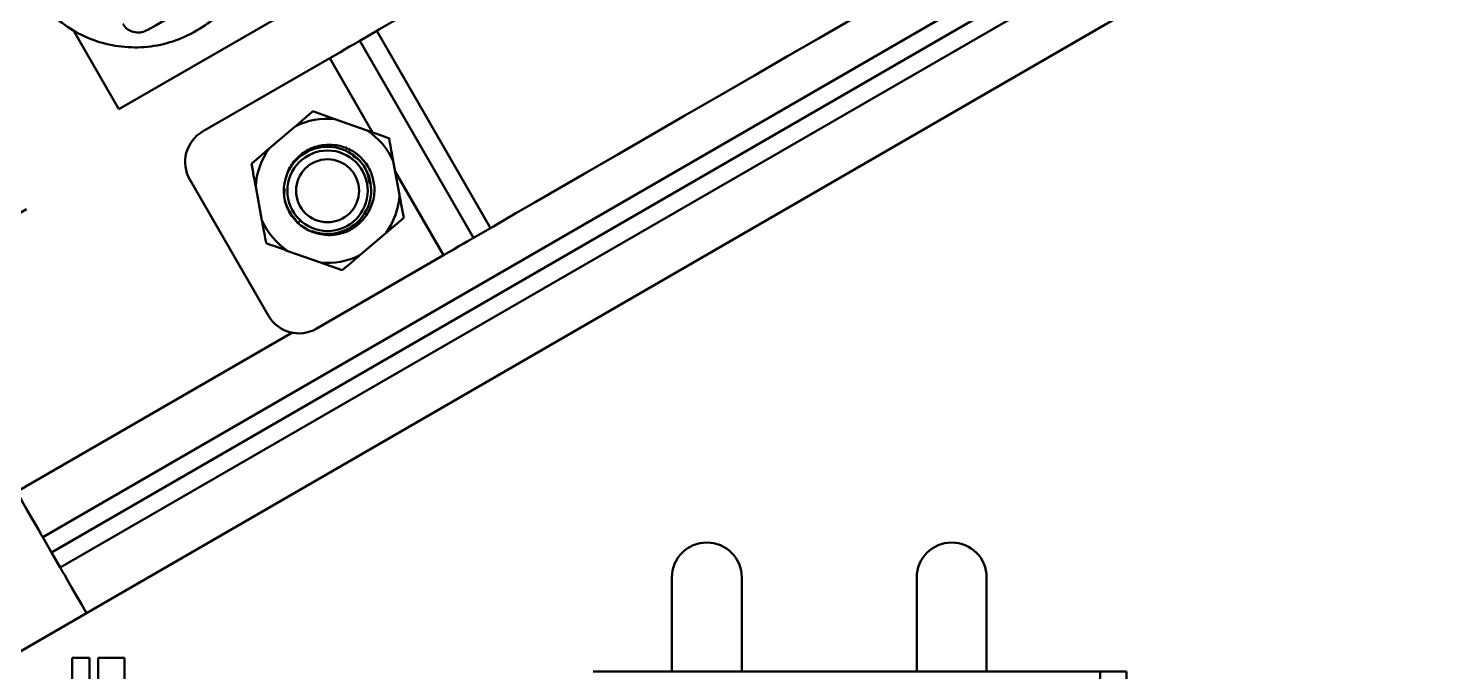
# Model space of a CAD drawing. Header units: millimetres. Extents: x 263 to 2983, y 441 to 2500.
# Drawn here: x 611.4 to 692.6, y 1739.4 to 1776.1 of the extents above; entities that cross this region are included whole.
import ezdxf

# ---------------------------------------------------------------- set-up
doc = ezdxf.new("R2010")
doc.units = ezdxf.units.MM
doc.header["$LTSCALE"] = 0.5
doc.layers.add('BOL', color=7, linetype='Continuous', lineweight=50)

# ---------------------------------------------------------------- blocks, each defined once
blk = doc.blocks.new('*U40')
at = {"layer": 'BOL'}
for p, q in [((-11.999, 6.192), (9.132, -6.008)), ((-1.803, 1.453), (-2.294, 0.589)), ((-0.071, 0.453), (-0.573, -0.405)), ((4.437, -3.297), (5.937, -0.699)), ((5.937, -0.699), (11.999, -4.199)), ((9.767, -4.065), (9.517, -4.498)), ((9.517, -4.498), (11.249, -5.498)), ((11.499, -5.065), (9.767, -4.065)), ((11.999, -4.199), (11.499, -5.065)), ((11.249, -5.498), (10.499, -6.797)), ((10.499, -6.797), (9.132, -6.008))]:
    blk.add_line(p, q, dxfattribs=at)
blk.add_lwpolyline([(-3.047, 6.797), (5.613, 1.797), (3.613, -1.667), (-5.047, 3.333)], close=True, dxfattribs=at)
blk = doc.blocks.new('*U41')
at = {"layer": 'BOL', "color": 0, "linetype": 'ByBlock', "lineweight": -2, "transparency": 16777216, "rotation": 239.9999999999999}
blk.add_blockref('*U40', (599.892, 1758.508), dxfattribs=at)
blk = doc.blocks.new('*U46')
at = {"layer": 'BOL'}
for p, q in [((-11.999, 6.192), (9.132, -6.008)), ((-1.803, 1.453), (-2.294, 0.589)), ((-0.071, 0.453), (-0.573, -0.405)), ((4.437, -3.297), (5.937, -0.699)), ((5.937, -0.699), (11.999, -4.199)), ((9.767, -4.065), (9.517, -4.498)), ((9.517, -4.498), (11.249, -5.498)), ((11.499, -5.065), (9.767, -4.065)), ((11.999, -4.199), (11.499, -5.065)), ((11.249, -5.498), (10.499, -6.797)), ((10.499, -6.797), (9.132, -6.008))]:
    blk.add_line(p, q, dxfattribs=at)
blk.add_lwpolyline([(-3.047, 6.797), (5.613, 1.797), (3.613, -1.667), (-5.047, 3.333)], close=True, dxfattribs=at)
blk = doc.blocks.new('*U47')
at = {"layer": 'BOL', "color": 0, "linetype": 'ByBlock', "lineweight": -2, "transparency": 16777216, "rotation": 120}
blk.add_blockref('*U46', (511.217, 1909.54), dxfattribs=at)

msp = doc.modelspace()

# ---------------------------------------------------------------- linework, layer by layer
at = {"layer": 'BOL'}
for p, q in [((612.183, 1747.056), (690.125, 1792.056)), ((690.625, 1791.19), (612.683, 1746.19)), ((691.125, 1790.324), (613.183, 1745.324)), ((692.625, 1787.726), (614.683, 1742.726)), ((616.539, 1771.51), (638.19, 1784.01)), ((613.922, 1776.044), (616.539, 1771.51)), ((631.279, 1775.979), (630.306, 1775.417)), ((637.779, 1764.721), (631.279, 1775.979)), ((636.806, 1764.159), (630.306, 1775.417)), ((628.59, 1774.426), (621.32, 1770.229)), ((631.041, 1770.181), (628.59, 1774.426)), ((628.88, 1770.948), (627.63, 1771.392)), ((630.731, 1770.291), (628.88, 1770.948)), ((626.619, 1770.531), (625.125, 1769.257)), ((625.125, 1769.257), (624.115, 1768.396)), ((632.579, 1766.61), (632.223, 1768.541)), ((630.926, 1767.303), (630.867, 1767.508)), ((635.09, 1763.168), (632.333, 1767.942)), ((625.088, 1759.703), (620.588, 1767.497)), ((624.355, 1767.09), (624.712, 1765.159)), ((631.81, 1764.443), (632.82, 1765.304)), ((630.315, 1763.169), (631.81, 1764.443)), ((637.779, 1764.721), (636.806, 1764.159)), ((626.203, 1763.409), (628.054, 1762.752)), ((635.09, 1763.168), (627.82, 1758.971)), ((628.054, 1762.752), (629.305, 1762.308)), ((610.683, 1749.654), (626.424, 1758.742)), ((612.183, 1747.056), (612.683, 1746.19)), ((613.183, 1745.324), (612.683, 1746.19)), ((648.154, 1744.757), (648.154, 1739.387)), ((652.154, 1739.387), (652.154, 1744.757)), ((662.154, 1744.757), (662.154, 1739.387)), ((666.154, 1739.387), (666.154, 1744.757)), ((614.683, 1742.726), (605.654, 1737.513)), ((643.654, 1739.387), (672.654, 1739.387)), ((672.654, 1739.387), (674.154, 1739.387)), ((672.654, 1713.387), (672.654, 1739.387)), ((674.154, 1713.387), (674.154, 1739.387))]:
    msp.add_line(p, q, dxfattribs=at)
at = {"layer": 'BOL', "flags": 128}
for points in [[(655.528, 1789.979), (655.363, 1789.884), (654.871, 1789.6), (654.067, 1789.135), (652.972, 1788.503), (651.615, 1787.72), (650.035, 1786.808), (648.274, 1785.791), (646.38, 1784.698), (644.405, 1783.557), (642.403, 1782.401), (640.427, 1781.261), (638.534, 1780.167), (636.772, 1779.15), (635.192, 1778.238), (633.836, 1777.455), (632.741, 1776.823), (631.936, 1776.358), (631.445, 1776.075), (631.279, 1775.979)], [(624.181, 1779.502), (623.174, 1778.92), (622.234, 1778.378), (621.365, 1777.876), (620.569, 1777.417), (619.851, 1777.002), (619.213, 1776.634), (618.657, 1776.313), (618.186, 1776.041)], [(662.028, 1778.721), (661.863, 1778.625), (661.371, 1778.342), (660.567, 1777.877), (659.472, 1777.245), (658.115, 1776.462), (656.535, 1775.55), (654.774, 1774.533), (652.88, 1773.439), (650.905, 1772.299), (648.903, 1771.143), (646.927, 1770.002), (645.033, 1768.909), (643.272, 1767.892), (641.692, 1766.98), (640.336, 1766.197), (639.241, 1765.565), (638.436, 1765.1), (637.945, 1764.816), (637.779, 1764.721)], [(628.59, 1774.426), (628.899, 1774.605), (629.198, 1774.777), (629.478, 1774.939), (629.729, 1775.084), (629.943, 1775.208), (630.115, 1775.307), (630.237, 1775.377), (630.306, 1775.417)], [(635.09, 1763.168), (635.399, 1763.346), (635.698, 1763.519), (635.978, 1763.681), (636.229, 1763.826), (636.443, 1763.95), (636.615, 1764.048), (636.737, 1764.119), (636.806, 1764.159)], [(610.683, 1749.654), (610.975, 1749.147), (611.257, 1748.66), (611.516, 1748.21), (611.743, 1747.817), (611.93, 1747.494), (612.068, 1747.254), (612.154, 1747.106), (612.183, 1747.056)], [(614.683, 1742.726), (614.39, 1743.232), (614.109, 1743.72), (613.849, 1744.169), (613.622, 1744.563), (613.435, 1744.886), (613.297, 1745.126), (613.211, 1745.274), (613.183, 1745.324)]]:
    msp.add_lwpolyline(points, dxfattribs=at)
at = {"layer": 'BOL'}
for radius in [2.3, 1.8]:
    msp.add_circle((628.467, 1766.85), radius, dxfattribs=at)
for centre, radius, start, end in [((628.467, 1766.85), 4.119, 84.24467, 116.65517), ((622.32, 1768.497), 2, 120, 210), ((628.467, 1766.85), 4.119, 24.24467, 56.65517), ((628.467, 1766.85), 4.119, 144.24467, 176.65517), ((628.466, 1766.875), 2.492, 248.46896, 165.09427), ((628.467, 1766.85), 2.5, 164.54596, 255.07299), ((628.467, 1766.85), 4.119, 324.24467, 356.65517), ((628.467, 1766.85), 4.119, 204.24467, 236.65517), ((628.467, 1766.85), 4.119, 264.24467, 296.65517), ((626.82, 1760.703), 2, 210, 300), ((650.154, 1744.757), 2, 0, 180), ((664.154, 1744.757), 2, 0, 180)]:
    msp.add_arc(centre, radius, start, end, dxfattribs=at)
for points, knots in [([(613.11, 1787.333), (613.01, 1787.263), (612.505, 1786.91), (611.795, 1786.031), (611.048, 1784.75), (610.608, 1783.324), (610.475, 1781.843), (610.659, 1780.367), (611.152, 1778.964), (611.932, 1777.698), (612.963, 1776.624), (614.2, 1775.793), (615.586, 1775.244), (617.058, 1775), (618.549, 1775.074), (619.996, 1775.46), (621.31, 1776.156), (622.242, 1776.86), (622.636, 1777.383), (622.731, 1777.51)], [0, 0, 0, 0, 0.015887, 0.080297, 0.144595, 0.208772, 0.272834, 0.336813, 0.400754, 0.46471, 0.528731, 0.592837, 0.657055, 0.721386, 0.785811, 0.850295, 0.914795, 0.979263, 1, 1, 1, 1]), ([(618.186, 1776.041), (618.072, 1775.989), (617.842, 1775.884), (617.459, 1775.883), (617.114, 1776.004), (616.885, 1776.191), (616.795, 1776.331), (616.766, 1776.376)], [0, 0, 0, 0, 0.232848, 0.465949, 0.69066, 0.901612, 1, 1, 1, 1]), ([(627.63, 1771.392), (627.527, 1771.305), (627.195, 1771.021), (626.854, 1770.731), (626.619, 1770.531)], [0, 0, 0, 0, 0.309686, 1, 1, 1, 1]), ([(631.982, 1769.847), (631.855, 1769.892), (631.443, 1770.038), (631.022, 1770.187), (630.731, 1770.291)], [0, 0, 0, 0, 0.309685, 1, 1, 1, 1]), ([(626.058, 1767.516), (626.104, 1767.674), (626.231, 1768.101), (626.655, 1768.711), (627.345, 1769.229), (628.181, 1769.5), (629.069, 1769.479), (629.725, 1769.239), (630.049, 1769.019), (630.131, 1768.963)], [0, 0, 0, 0, 0.096557, 0.261818, 0.426972, 0.597497, 0.769408, 0.941264, 1, 1, 1, 1]), ([(632.223, 1768.541), (632.211, 1768.606), (632.13, 1769.047), (632.05, 1769.478), (631.982, 1769.847)], [0, 0, 0, 0, 0.145973, 1, 1, 1, 1]), ([(624.115, 1768.396), (624.162, 1768.141), (624.241, 1767.71), (624.322, 1767.27), (624.355, 1767.09)], [0, 0, 0, 0, 0.59276, 1, 1, 1, 1]), ([(629.923, 1768.827), (629.992, 1768.789), (630.337, 1768.599), (630.73, 1768.031), (630.842, 1767.48), (630.891, 1767.238)], [0, 0, 0, 0, 0.121538, 0.614879, 1, 1, 1, 1]), ([(630.131, 1768.963), (630.154, 1768.945), (630.268, 1768.853), (630.589, 1768.542), (630.973, 1767.969), (631.086, 1767.424), (631.137, 1767.176)], [0, 0, 0, 0, 0.041724, 0.209056, 0.639777, 1, 1, 1, 1]), ([(626.792, 1765.009), (626.594, 1765.236), (626.192, 1765.696), (625.948, 1766.432), (626.005, 1766.861), (626.021, 1766.982)], [0, 0, 0, 0, 0.410949, 0.833878, 1, 1, 1, 1]), ([(631.137, 1767.176), (631.142, 1767.012), (631.157, 1766.552), (630.944, 1765.807), (630.433, 1765.064), (629.706, 1764.534), (628.855, 1764.291), (628.209, 1764.325), (627.88, 1764.419), (627.823, 1764.434)], [0, 0, 0, 0, 0.097302, 0.27305, 0.448796, 0.624631, 0.796272, 0.965295, 1, 1, 1, 1]), ([(632.82, 1765.304), (632.773, 1765.56), (632.693, 1765.99), (632.612, 1766.43), (632.579, 1766.61)], [0, 0, 0, 0, 0.592726, 1, 1, 1, 1]), ([(624.712, 1765.159), (624.724, 1765.094), (624.805, 1764.653), (624.885, 1764.222), (624.952, 1763.853)], [0, 0, 0, 0, 0.146013, 1, 1, 1, 1]), ([(626.92, 1765.149), (626.896, 1765.123), (626.853, 1765.076), (626.811, 1765.029), (626.792, 1765.009)], [0, 0, 0, 0, 0.5601567, 1, 1, 1, 1]), ([(624.952, 1763.853), (625.08, 1763.808), (625.491, 1763.662), (625.912, 1763.513), (626.203, 1763.409)], [0, 0, 0, 0, 0.309705, 1, 1, 1, 1]), ([(629.305, 1762.308), (629.408, 1762.396), (629.74, 1762.679), (630.08, 1762.969), (630.315, 1763.169)], [0, 0, 0, 0, 0.309678, 1, 1, 1, 1])]:
    msp.add_open_spline(points, degree=3, knots=knots, dxfattribs=at)

# ---------------------------------------------------------------- block references
for name, p in [('*U41', (0, 0)), ('*U47', (105, -181.865))]:
    msp.add_blockref(name, p, dxfattribs=at)

doc.saveas('drawing.dxf')
